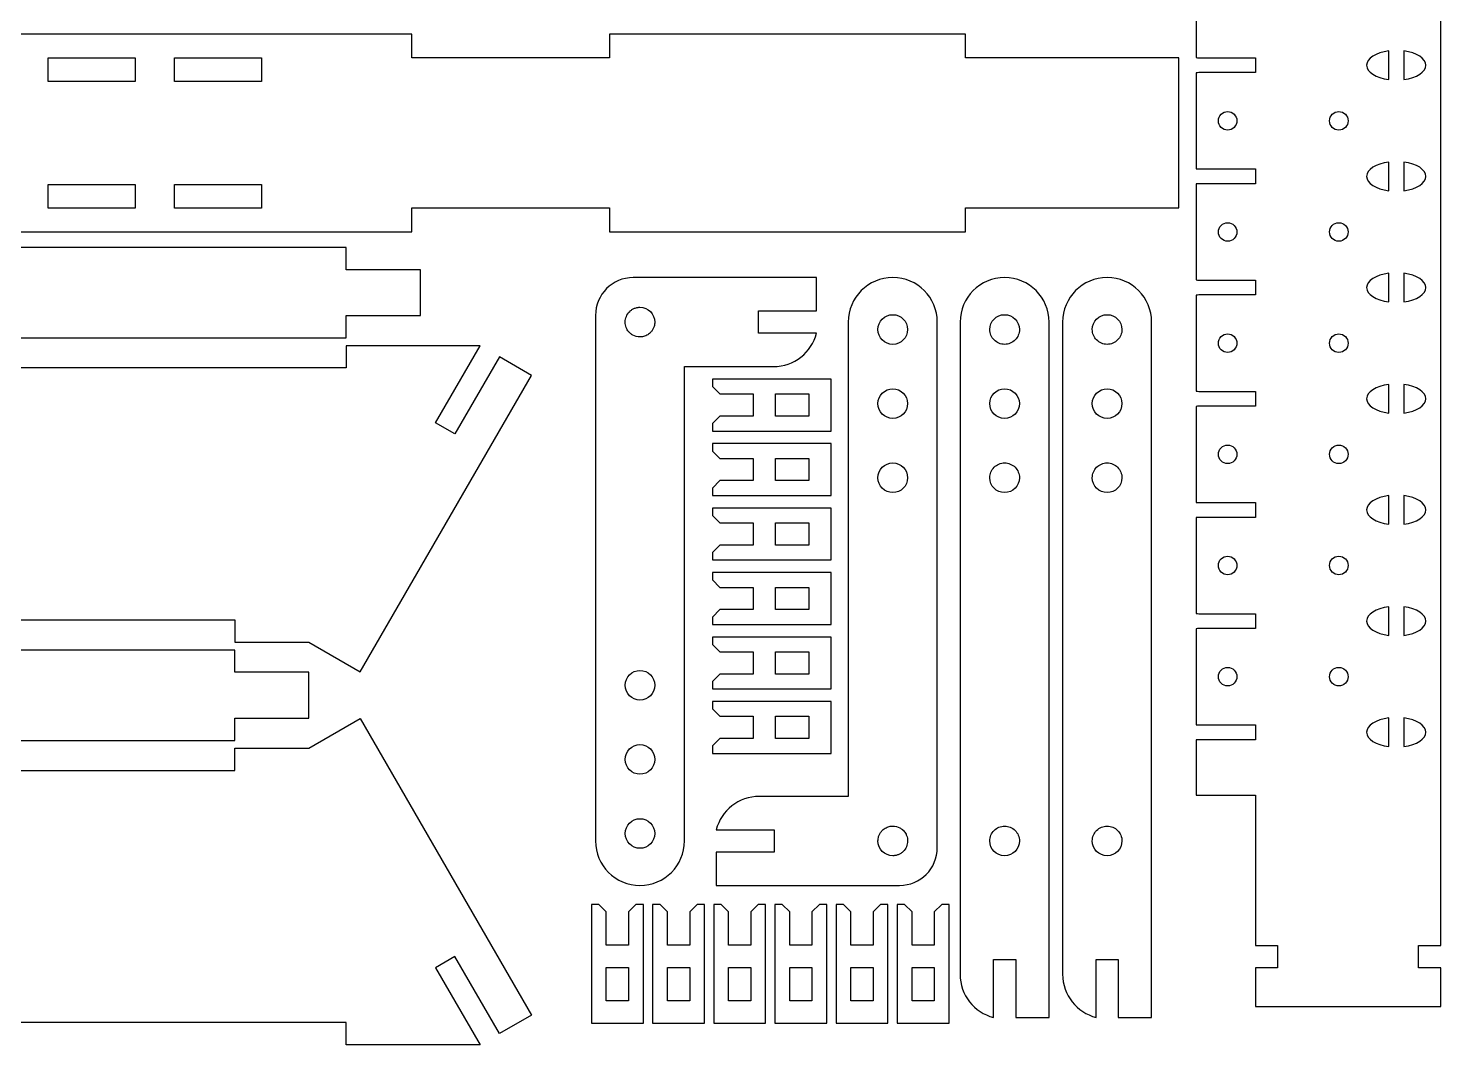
# Model space of a CAD drawing. Extents: x -1476 to 1406, y 11 to 1488.
# Drawn here: x -700 to -160, y 732 to 1121 of the extents above; entities that cross this region are included whole.
import ezdxf

# ---------------------------------------------------------------- set-up
doc = ezdxf.new("R2010")
doc.units = 0
doc.layers.add('Layer_1', color=7, linetype='CONTINUOUS')

msp = doc.modelspace()

# ---------------------------------------------------------------- linework, layer by layer
at = {"layer": 'Layer_1', "color": 3}
for p, q in [((-160.134787, 770.300975), (-160.134787, 1464.868348)), ((-253.676737, 1146.571948), (-253.676737, 1109.85563)), ((-689.643525, 1118.848835), (-789.4179, 1118.844335)), ((-553.563, 1118.848835), (-689.643525, 1118.848835)), ((-553.563, 1109.783308), (-553.563, 1118.848835)), ((-341.9088, 1118.848835), (-477.98925, 1118.848835)), ((-477.98925, 1118.848835), (-477.98925, 1109.783308)), ((-341.9088, 1109.783308), (-341.9088, 1118.848835)), ((-477.98925, 1109.783308), (-553.563, 1109.783308)), ((-260.283975, 1109.783285), (-341.9088, 1109.783308)), ((-260.283975, 1052.350468), (-260.283975, 1109.783285)), ((-252.581062, 1109.789705), (-230.999512, 1109.789705)), ((-230.999512, 1109.789705), (-230.999512, 1104.119293)), ((-253.676737, 1104.051943), (-253.676737, 1067.334163)), ((-230.999512, 1104.119293), (-252.581062, 1104.119293)), ((-252.581062, 1067.269738), (-230.999512, 1067.269738)), ((-230.999512, 1067.269738), (-230.999512, 1061.600788)), ((-253.676737, 1061.533438), (-253.676737, 1024.814195)), ((-230.999512, 1061.600788), (-252.581062, 1061.600788)), ((-553.563, 1043.258278), (-553.563, 1052.350483)), ((-553.563, 1052.350483), (-477.98925, 1052.350483)), ((-477.98925, 1052.350483), (-477.98925, 1043.258278)), ((-341.9088, 1043.258278), (-341.9088, 1052.350483)), ((-341.9088, 1052.350483), (-260.283975, 1052.350468)), ((-789.4179, 1043.258285), (-689.643525, 1043.258278)), ((-689.643525, 1043.258278), (-553.563, 1043.258278)), ((-477.98925, 1043.258278), (-341.9088, 1043.258278)), ((-578.603093, 1037.258225), (-769.942425, 1037.258225)), ((-578.603093, 1028.7533), (-578.603093, 1037.258225)), ((-550.256842, 1028.7533), (-578.603093, 1028.7533)), ((-550.256842, 1011.1811), (-550.256842, 1028.7533)), ((-252.581062, 1024.74827), (-230.999512, 1024.74827)), ((-230.999512, 1024.74827), (-230.999512, 1019.079328)), ((-253.676737, 1019.013403), (-253.676737, 982.29563)), ((-230.999512, 1019.079328), (-252.581062, 1019.079328)), ((-578.603093, 1002.676175), (-578.603093, 1011.1811)), ((-578.603093, 1011.1811), (-550.256842, 1011.1811)), ((-769.942425, 1002.676175), (-578.603093, 1002.676175)), ((-527.43753, 999.676145), (-578.60163, 999.676145)), ((-578.60163, 999.676145), (-578.60163, 991.17122)), ((-544.44438, 970.219595), (-527.43753, 999.676145)), ((-520.072305, 995.42657), (-537.079155, 965.967095)), ((-507.796905, 988.33967), (-520.072305, 995.42657)), ((-578.60163, 991.17122), (-769.940925, 991.17122)), ((-573.260805, 874.95347), (-507.796905, 988.33967)), ((-252.581062, 982.229705), (-230.999512, 982.229705)), ((-230.999512, 982.229705), (-230.999512, 976.559293)), ((-253.676737, 976.491943), (-253.676737, 939.775632)), ((-230.999512, 976.559293), (-252.581062, 976.559293)), ((-537.079155, 965.967095), (-544.44438, 970.219595)), ((-252.581062, 939.709707), (-230.999512, 939.709707)), ((-230.999512, 939.709707), (-230.999512, 934.040757)), ((-253.676737, 933.973407), (-253.676737, 897.257097)), ((-230.999512, 934.040757), (-252.581062, 934.040757)), ((-252.581062, 897.191172), (-230.999512, 897.191172)), ((-230.999512, 897.191172), (-230.999512, 891.520767)), ((-777.3267, 894.79622), (-621.24618, 894.79622)), ((-621.24618, 894.79622), (-621.24618, 886.29137)), ((-253.676737, 891.453417), (-253.676737, 854.735644)), ((-230.999512, 891.520767), (-252.581062, 891.520767)), ((-621.24618, 886.29137), (-592.898505, 886.29137)), ((-592.898505, 886.29137), (-573.260805, 874.95347)), ((-621.246142, 883.2914), (-777.3267, 883.2914)), ((-621.246142, 874.787975), (-621.246142, 883.2914)), ((-592.898467, 874.787975), (-621.246142, 874.787975)), ((-592.898467, 857.212775), (-592.898467, 874.787975)), ((-621.246142, 848.70935), (-621.246142, 857.212775)), ((-621.246142, 857.212775), (-592.898467, 857.212775)), ((-592.898468, 845.70935), (-573.260767, 857.04725)), ((-573.260767, 857.04725), (-507.796867, 743.66105)), ((-252.581062, 854.671219), (-230.999512, 854.671219)), ((-230.999512, 854.671219), (-230.999512, 849.002277)), ((-777.331125, 848.70935), (-621.246142, 848.70935)), ((-230.999512, 849.002277), (-253.676737, 849.002277)), ((-253.676737, 849.002277), (-253.676737, 827.741892)), ((-621.246143, 837.2045), (-621.246143, 845.70935)), ((-621.246143, 845.70935), (-592.898468, 845.70935)), ((-777.3267, 837.2045), (-621.246143, 837.2045)), ((-253.676737, 827.741892), (-230.999512, 827.741892)), ((-230.999512, 827.741892), (-230.999512, 770.300975)), ((-230.999512, 770.300975), (-222.496087, 770.300975)), ((-222.496087, 770.300975), (-222.496087, 761.797558)), ((-168.638212, 761.797558), (-168.638212, 770.300975)), ((-168.638212, 770.300975), (-160.134787, 770.300975)), ((-537.079117, 766.033625), (-544.444342, 761.781125)), ((-544.444342, 761.781125), (-527.437492, 732.324575)), ((-520.072267, 736.57415), (-537.079117, 766.033625)), ((-222.496087, 761.797558), (-230.999512, 761.797558)), ((-230.999512, 761.797558), (-230.999512, 746.95283)), ((-160.134787, 761.797558), (-168.638212, 761.797558)), ((-160.134787, 761.129585), (-160.134787, 761.797558)), ((-160.134787, 746.95283), (-160.134787, 761.129585)), ((-230.999512, 746.95283), (-160.134787, 746.95283)), ((-578.601592, 740.8295), (-769.940925, 740.8295)), ((-578.601592, 732.324575), (-578.601592, 740.8295)), ((-507.796867, 743.66105), (-520.072267, 736.57415)), ((-527.437492, 732.324575), (-578.601592, 732.324575))]:
    msp.add_line(p, q, dxfattribs=at)
at = {"layer": 'Layer_1', "color": 4}
for p, q in [((-692.661975, 1100.707123), (-692.661975, 1109.777983)), ((-692.661975, 1109.777983), (-659.4021, 1109.777983)), ((-659.4021, 1109.777983), (-659.4021, 1100.707123)), ((-644.283975, 1100.707123), (-644.283975, 1109.777983)), ((-644.283975, 1109.777983), (-611.0241, 1109.777983)), ((-611.0241, 1109.777983), (-611.0241, 1100.707123)), ((-179.976938, 1101.47243), (-179.976937, 1112.439613)), ((-174.308213, 1112.439613), (-174.308212, 1112.439613)), ((-659.4021, 1100.707123), (-692.661975, 1100.707123)), ((-611.0241, 1100.707123), (-644.283975, 1100.707123)), ((-238.086337, 1085.69678), (-238.086337, 1085.69678)), ((-195.566663, 1085.69678), (-195.566663, 1085.69678)), ((-179.976937, 1058.952883), (-179.976937, 1069.920065)), ((-174.308213, 1069.920065), (-174.308212, 1069.920065)), ((-692.661975, 1052.329138), (-692.661975, 1061.400005)), ((-692.661975, 1061.400005), (-659.4021, 1061.400005)), ((-659.4021, 1061.400005), (-659.4021, 1052.329138)), ((-644.283975, 1052.329085), (-644.283975, 1061.39996)), ((-644.283975, 1061.39996), (-611.0241, 1061.39996)), ((-611.0241, 1061.39996), (-611.0241, 1052.329085)), ((-659.4021, 1052.329138), (-692.661975, 1052.329138)), ((-611.0241, 1052.329085), (-644.283975, 1052.329085)), ((-238.086337, 1043.177105), (-238.086337, 1043.177105)), ((-195.566663, 1043.177105), (-195.566663, 1043.177105)), ((-179.976938, 1016.433328), (-179.976937, 1027.40051)), ((-174.308213, 1027.40051), (-174.308212, 1027.40051)), ((-467.59278, 1025.71643), (-468.899032, 1025.71643)), ((-449.30841, 1025.71643), (-467.59278, 1025.71643)), ((-416.964652, 1025.71643), (-449.30841, 1025.71643)), ((-415.292782, 1025.71643), (-416.964652, 1025.71643)), ((-398.81778, 1025.71643), (-415.292782, 1025.71643)), ((-398.81778, 1012.96019), (-398.81778, 1025.71643)), ((-483.32403, 1011.291388), (-483.32403, 1006.01795)), ((-420.961537, 1004.45699), (-420.961537, 1012.96019)), ((-420.961537, 1012.96019), (-416.964652, 1012.96019)), ((-416.964652, 1012.96019), (-398.81778, 1012.96019)), ((-483.32403, 1006.01795), (-483.32403, 991.70075)), ((-471.986535, 1008.706985), (-471.989535, 1008.706985)), ((-471.989535, 1008.706985), (-471.98151, 1008.706985)), ((-460.65339, 1008.706535), (-460.653728, 1008.70859)), ((-386.6607, 1008.70859), (-386.6607, 827.291465)), ((-375.324765, 1005.874265), (-375.324765, 1005.874265)), ((-352.64508, 848.613305), (-352.64508, 1008.70859)), ((-343.906065, 1008.708665), (-343.906065, 759.260188)), ((-321.2295, 1005.874265), (-321.2295, 1005.874265)), ((-309.890438, 759.260188), (-309.890438, 1008.708665)), ((-304.706025, 1008.708665), (-304.706025, 759.260188)), ((-282.029452, 1005.874265), (-282.029452, 1005.874265)), ((-270.690383, 759.260188), (-270.690382, 1008.708665)), ((-398.81778, 1004.45699), (-420.961537, 1004.45699)), ((-238.086337, 1000.657475), (-238.086337, 1000.657475)), ((-195.566663, 1000.657475), (-195.566663, 1000.657475)), ((-483.32403, 991.70075), (-483.32403, 970.378903)), ((-449.30841, 810.283625), (-449.30841, 991.70075)), ((-449.30841, 991.70075), (-415.292782, 991.70075)), ((-393.215332, 986.90123), (-438.56907, 986.90123)), ((-438.56907, 986.90123), (-438.56907, 984.06683)), ((-438.56907, 984.06683), (-435.73443, 981.232828)), ((-393.215332, 967.057948), (-393.215332, 986.90123)), ((-179.976937, 973.913773), (-179.976937, 984.880948)), ((-174.308213, 984.880948), (-174.308212, 984.880948)), ((-435.73443, 981.232828), (-422.977822, 981.232505)), ((-422.977822, 981.232505), (-422.977822, 972.727783)), ((-414.474705, 972.727783), (-414.474705, 981.232505)), ((-414.474705, 981.232505), (-401.718465, 981.232505)), ((-401.718465, 981.232505), (-401.718465, 972.727783)), ((-435.73443, 972.727783), (-438.56907, 969.892265)), ((-422.977822, 972.727783), (-435.73443, 972.727783)), ((-401.718465, 972.727783), (-414.474705, 972.727783)), ((-375.324765, 977.527385), (-375.324765, 977.527385)), ((-321.2295, 977.527385), (-321.2295, 977.527385)), ((-282.029452, 977.527385), (-282.029452, 977.527385)), ((-483.32403, 970.378903), (-483.32403, 810.283625)), ((-438.56907, 969.892265), (-438.56907, 967.057948)), ((-438.56907, 967.057948), (-393.215332, 967.057948)), ((-393.215332, 962.24291), (-438.569078, 962.24291)), ((-438.569078, 962.24291), (-438.569078, 959.40851)), ((-393.215332, 942.399628), (-393.215332, 962.24291)), ((-438.569078, 959.40851), (-435.734438, 956.574508)), ((-435.734438, 956.574508), (-422.977823, 956.574185)), ((-422.977823, 956.574185), (-422.977823, 948.06947)), ((-414.474705, 948.06947), (-414.474705, 956.574185)), ((-414.474705, 956.574185), (-401.718465, 956.574185)), ((-401.718465, 956.574185), (-401.718465, 948.06947)), ((-238.086337, 958.137799), (-238.086337, 958.137799)), ((-195.566663, 958.137799), (-195.566663, 958.137799)), ((-435.734438, 948.06947), (-438.569078, 945.233945)), ((-438.569078, 945.233945), (-438.569078, 942.399628)), ((-422.977823, 948.06947), (-435.734438, 948.06947)), ((-401.718465, 948.06947), (-414.474705, 948.06947)), ((-375.324765, 949.180505), (-375.324765, 949.180505)), ((-321.2295, 949.180505), (-321.2295, 949.180505)), ((-282.029452, 949.180505), (-282.029452, 949.180505)), ((-438.569078, 942.399628), (-393.215332, 942.399628)), ((-179.976937, 931.394232), (-179.976937, 942.361429)), ((-174.308213, 942.361429), (-174.308212, 942.361429)), ((-393.215332, 937.584508), (-438.569078, 937.584508)), ((-438.569078, 937.584508), (-438.569078, 934.750108)), ((-438.569078, 934.750108), (-435.734438, 931.916105)), ((-393.215332, 917.741225), (-393.215332, 937.584508)), ((-435.734438, 931.916105), (-422.977823, 931.91579)), ((-422.977823, 931.91579), (-422.977823, 923.411068)), ((-414.474705, 923.411068), (-414.474705, 931.91579)), ((-414.474705, 931.91579), (-401.718465, 931.91579)), ((-401.718465, 931.91579), (-401.718465, 923.411068)), ((-435.734438, 923.411068), (-438.569078, 920.57555)), ((-438.569078, 920.57555), (-438.569078, 917.741225)), ((-422.977823, 923.411068), (-435.734438, 923.411068)), ((-401.718465, 923.411068), (-414.474705, 923.411068)), ((-438.569078, 917.741225), (-393.215332, 917.741225)), ((-393.215332, 912.926188), (-438.569078, 912.926188)), ((-438.569078, 912.926188), (-438.569078, 910.091788)), ((-393.215332, 893.082905), (-393.215332, 912.926188)), ((-238.086337, 915.618222), (-238.086337, 915.618222)), ((-195.566663, 915.618222), (-195.566663, 915.618222)), ((-438.569078, 910.091788), (-435.734438, 907.257785)), ((-435.734438, 907.257785), (-422.977823, 907.25747)), ((-422.977823, 907.25747), (-422.977823, 898.752748)), ((-414.474705, 898.752748), (-414.474705, 907.25747)), ((-414.474705, 907.25747), (-401.718465, 907.25747)), ((-401.718465, 907.25747), (-401.718465, 898.752748)), ((-435.734438, 898.752748), (-438.569078, 895.91723)), ((-422.977823, 898.752748), (-435.734438, 898.752748)), ((-401.718465, 898.752748), (-414.474705, 898.752748)), ((-179.976937, 888.876237), (-179.976937, 899.843434)), ((-174.308213, 899.843434), (-174.308212, 899.843434)), ((-438.569078, 895.91723), (-438.569078, 893.082905)), ((-438.569078, 893.082905), (-393.215332, 893.082905)), ((-393.215332, 888.26795), (-438.569078, 888.26795)), ((-438.569078, 888.26795), (-438.569078, 885.43355)), ((-393.215332, 868.424668), (-393.215332, 888.26795)), ((-438.569078, 885.43355), (-435.734438, 882.599548)), ((-435.734438, 882.599548), (-422.977823, 882.599225)), ((-422.977823, 882.599225), (-422.977823, 874.09451)), ((-414.474705, 874.09451), (-414.474705, 882.599225)), ((-414.474705, 882.599225), (-401.718465, 882.599225)), ((-401.718465, 882.599225), (-401.718465, 874.09451)), ((-460.644352, 869.81171), (-460.644352, 869.81171)), ((-435.734438, 874.09451), (-438.569078, 871.258985)), ((-438.569078, 871.258985), (-438.569078, 868.424668)), ((-422.977823, 874.09451), (-435.734438, 874.09451)), ((-401.718465, 874.09451), (-414.474705, 874.09451)), ((-238.086337, 873.098494), (-238.086337, 873.098494)), ((-195.566663, 873.098494), (-195.566663, 873.098494)), ((-438.569078, 868.424668), (-393.215332, 868.424668)), ((-393.215332, 863.609548), (-438.569078, 863.609548)), ((-438.569078, 863.609548), (-438.569078, 860.775148)), ((-438.569078, 860.775148), (-435.734438, 857.941145)), ((-393.215332, 843.766265), (-393.215332, 863.609548)), ((-435.734438, 857.941145), (-422.977823, 857.94083)), ((-422.977823, 857.94083), (-422.977823, 849.436108)), ((-414.474705, 849.436108), (-414.474705, 857.94083)), ((-414.474705, 857.94083), (-401.718465, 857.94083)), ((-401.718465, 857.94083), (-401.718465, 849.436108)), ((-179.976937, 846.356997), (-179.976937, 857.324194)), ((-174.308213, 857.324194), (-174.308212, 857.324194)), ((-435.734438, 849.436108), (-438.569078, 846.60059)), ((-422.977823, 849.436108), (-435.734438, 849.436108)), ((-401.718465, 849.436108), (-414.474705, 849.436108)), ((-352.64508, 827.291465), (-352.64508, 848.613305)), ((-438.569078, 846.60059), (-438.569078, 843.766265)), ((-438.569078, 843.766265), (-393.215332, 843.766265)), ((-460.644352, 841.46483), (-460.644352, 841.46483)), ((-386.6607, 827.291465), (-420.676328, 827.291465)), ((-352.64508, 812.974265), (-352.64508, 827.291465)), ((-460.644352, 813.11795), (-460.644352, 813.11795)), ((-437.151338, 814.535225), (-415.007573, 814.535225)), ((-415.007573, 814.535225), (-415.007573, 806.032025)), ((-375.315728, 810.285673), (-375.31539, 810.283625)), ((-363.979575, 810.28523), (-363.9876, 810.28523)), ((-363.982575, 810.28523), (-363.979575, 810.28523)), ((-352.64508, 807.700828), (-352.64508, 812.974265)), ((-321.2295, 810.283625), (-321.2295, 810.283625)), ((-282.029452, 810.283625), (-282.029452, 810.283625)), ((-437.151337, 806.032025), (-437.151338, 793.275785)), ((-419.004457, 806.032025), (-437.151337, 806.032025)), ((-415.007573, 806.032025), (-419.004457, 806.032025)), ((-437.151338, 793.275785), (-420.676328, 793.275785)), ((-420.676328, 793.275785), (-419.004458, 793.275785)), ((-419.004458, 793.275785), (-386.6607, 793.275785)), ((-386.6607, 793.275785), (-368.37633, 793.275785)), ((-368.37633, 793.275785), (-367.070078, 793.275785)), ((-482.031367, 785.964748), (-484.865685, 785.964748)), ((-484.865685, 785.964748), (-484.865685, 740.61107)), ((-479.19585, 783.130108), (-482.031367, 785.964748)), ((-479.19585, 770.373545), (-479.19585, 783.130108)), ((-470.690805, 783.130108), (-470.691127, 770.373545)), ((-467.85681, 785.964748), (-470.690805, 783.130108)), ((-465.02241, 785.964748), (-467.85681, 785.964748)), ((-465.02241, 740.61107), (-465.02241, 785.964748)), ((-458.65305, 785.964748), (-461.487368, 785.964748)), ((-461.487368, 785.964748), (-461.487368, 740.61107)), ((-455.817525, 783.130108), (-458.65305, 785.964748)), ((-455.817525, 770.373545), (-455.817525, 783.130108)), ((-447.312487, 783.130108), (-447.31281, 770.373545)), ((-444.478485, 785.964748), (-447.312487, 783.130108)), ((-441.644085, 785.964748), (-444.478485, 785.964748)), ((-441.644085, 740.61107), (-441.644085, 785.964748)), ((-435.274688, 785.964748), (-438.109005, 785.964748)), ((-438.109005, 785.964748), (-438.109005, 740.61107)), ((-432.43917, 783.130108), (-435.274688, 785.964748)), ((-432.43917, 770.373545), (-432.43917, 783.130108)), ((-423.934125, 783.130108), (-423.934447, 770.373545)), ((-421.10013, 785.964748), (-423.934125, 783.130108)), ((-418.26573, 785.964748), (-421.10013, 785.964748)), ((-418.26573, 740.61107), (-418.26573, 785.964748)), ((-411.896348, 785.964748), (-414.730673, 785.964748)), ((-414.730673, 785.964748), (-414.730673, 740.61107)), ((-409.06083, 783.130108), (-411.896348, 785.964748)), ((-409.06083, 770.373545), (-409.06083, 783.130108)), ((-400.555792, 783.130108), (-400.556107, 770.373545)), ((-397.72179, 785.964748), (-400.555792, 783.130108)), ((-394.88739, 785.964748), (-397.72179, 785.964748)), ((-394.88739, 740.61107), (-394.88739, 785.964748)), ((-388.518023, 785.964748), (-391.35234, 785.964748)), ((-391.35234, 785.964748), (-391.35234, 740.61107)), ((-385.682505, 783.130108), (-388.518023, 785.964748)), ((-385.682505, 770.373545), (-385.682505, 783.130108)), ((-377.17746, 783.130108), (-377.177782, 770.373545)), ((-374.343465, 785.964748), (-377.17746, 783.130108)), ((-371.509065, 785.964748), (-374.343465, 785.964748)), ((-371.509065, 740.61107), (-371.509065, 785.964748)), ((-365.13969, 785.964748), (-367.974008, 785.964748)), ((-367.974008, 785.964748), (-367.974008, 740.61107)), ((-362.304165, 783.130108), (-365.13969, 785.964748)), ((-362.304165, 770.373545), (-362.304165, 783.130108)), ((-353.799127, 783.130108), (-353.79945, 770.373545)), ((-350.965125, 785.964748), (-353.799127, 783.130108)), ((-348.130725, 785.964748), (-350.965125, 785.964748)), ((-348.130725, 740.61107), (-348.130725, 785.964748)), ((-470.691127, 770.373545), (-479.19585, 770.373545)), ((-447.31281, 770.373545), (-455.817525, 770.373545)), ((-423.934447, 770.373545), (-432.43917, 770.373545)), ((-400.556107, 770.373545), (-409.06083, 770.373545)), ((-377.177782, 770.373545), (-385.682505, 770.373545)), ((-353.79945, 770.373545), (-362.304165, 770.373545)), ((-479.19585, 749.114188), (-479.19585, 761.870428)), ((-479.19585, 761.870428), (-470.691127, 761.870428)), ((-470.691127, 761.870428), (-470.691127, 749.114188)), ((-455.817525, 749.114188), (-455.817525, 761.870428)), ((-455.817525, 761.870428), (-447.31281, 761.870428)), ((-447.31281, 761.870428), (-447.31281, 749.114188)), ((-432.43917, 749.114188), (-432.43917, 761.870428)), ((-432.43917, 761.870428), (-423.934448, 761.870428)), ((-423.934448, 761.870428), (-423.934448, 749.114188)), ((-409.06083, 749.114188), (-409.06083, 761.870428)), ((-409.06083, 761.870428), (-400.556108, 761.870428)), ((-400.556108, 761.870428), (-400.556107, 749.114188)), ((-385.682505, 749.114188), (-385.682505, 761.870428)), ((-385.682505, 761.870428), (-377.177782, 761.870428)), ((-377.177782, 761.870428), (-377.177782, 749.114188)), ((-362.304165, 749.114188), (-362.304165, 761.870428)), ((-362.304165, 761.870428), (-353.79945, 761.870428)), ((-353.79945, 761.870428), (-353.79945, 749.114188)), ((-331.149818, 742.78523), (-331.149818, 764.928988)), ((-331.149818, 764.928988), (-322.646685, 764.928988)), ((-322.646685, 764.928988), (-322.646685, 759.260188)), ((-291.94977, 742.78523), (-291.94977, 764.928988)), ((-291.94977, 764.928988), (-283.446638, 764.928988)), ((-283.446638, 764.928988), (-283.446638, 759.260188)), ((-322.646685, 759.260188), (-322.646685, 742.78523)), ((-309.890438, 742.78523), (-309.890438, 759.260188)), ((-283.446638, 759.260188), (-283.446638, 742.78523)), ((-270.690383, 742.78523), (-270.690383, 759.260188)), ((-470.691127, 749.114188), (-479.19585, 749.114188)), ((-447.31281, 749.114188), (-455.817525, 749.114188)), ((-423.934448, 749.114188), (-432.43917, 749.114188)), ((-400.556107, 749.114188), (-409.06083, 749.114188)), ((-377.177782, 749.114188), (-385.682505, 749.114188)), ((-353.79945, 749.114188), (-362.304165, 749.114188)), ((-484.865685, 740.61107), (-465.02241, 740.61107)), ((-461.487368, 740.61107), (-441.644085, 740.61107)), ((-438.109005, 740.61107), (-418.26573, 740.61107)), ((-414.730673, 740.61107), (-394.88739, 740.61107)), ((-391.35234, 740.61107), (-371.509065, 740.61107)), ((-367.974008, 740.61107), (-348.130725, 740.61107)), ((-322.646685, 742.78523), (-309.890438, 742.78523)), ((-283.446638, 742.78523), (-270.690383, 742.78523))]:
    msp.add_line(p, q, dxfattribs=at)
at = {"layer": 'Layer_1', "color": 3}
for points in [[(-253.676737, 1109.85563), (-253.316887, 1109.815055), (-252.951262, 1109.765405), (-252.581062, 1109.789705)], [(-252.581062, 1104.119293), (-252.952087, 1104.119293), (-253.316887, 1104.092443), (-253.676737, 1104.051943)], [(-253.676737, 1067.334163), (-253.316887, 1067.293588), (-252.952087, 1067.269738), (-252.581062, 1067.269738)], [(-252.581062, 1061.600788), (-252.952087, 1061.600788), (-253.316887, 1061.574013), (-253.676737, 1061.533438)], [(-253.676737, 1024.814195), (-253.316887, 1024.77362), (-252.952087, 1024.74827), (-252.581062, 1024.74827)], [(-252.581062, 1019.079328), (-252.952087, 1019.079328), (-253.316887, 1019.053978), (-253.676737, 1019.013403)], [(-253.676737, 982.29563), (-253.316887, 982.255055), (-252.952087, 982.229705), (-252.581062, 982.229705)], [(-252.581062, 976.559293), (-252.952087, 976.559293), (-253.316887, 976.532518), (-253.676737, 976.491943)], [(-253.676737, 939.775632), (-253.316887, 939.735057), (-252.951262, 939.685407), (-252.581062, 939.709707)], [(-252.581062, 934.040757), (-252.952087, 934.040757), (-253.316887, 934.013982), (-253.676737, 933.973407)], [(-253.676737, 897.257097), (-253.316887, 897.216522), (-252.952087, 897.191172), (-252.581062, 897.191172)], [(-252.581062, 891.520767), (-252.952087, 891.520767), (-253.316887, 891.493917), (-253.676737, 891.453417)], [(-253.676737, 854.735644), (-253.316887, 854.695069), (-252.951262, 854.646919), (-252.581062, 854.671219)]]:
    msp.add_open_spline(points, degree=3, dxfattribs=at)
at = {"layer": 'Layer_1', "color": 4}
for points in [[(-179.976937, 1112.439613), (-184.980385, 1111.793473), (-188.477093, 1109.537526), (-188.480063, 1106.953708)], [(-174.308212, 1112.439613), (-174.308212, 1112.439613), (-174.308212, 1101.47243), (-174.308213, 1101.47243)], [(-165.803513, 1106.956828), (-165.80951, 1109.539711), (-169.306387, 1111.794067), (-174.308213, 1112.439613)], [(-188.480063, 1106.953708), (-188.472878, 1104.371613), (-184.977053, 1102.118137), (-179.976938, 1101.47243)], [(-174.308213, 1101.47243), (-169.305226, 1102.118126), (-165.808041, 1104.373344), (-165.803513, 1106.956828)], [(-245.173013, 1085.69678), (-245.173015, 1086.636524), (-244.799705, 1087.537779), (-244.135207, 1088.202279)], [(-241.629712, 1082.15348), (-243.586621, 1082.153484), (-245.173009, 1083.739871), (-245.173013, 1085.69678)], [(-244.135207, 1088.202279), (-243.47071, 1088.86678), (-242.569456, 1089.240093), (-241.629712, 1089.240095)], [(-241.629712, 1089.240095), (-240.689956, 1089.240113), (-239.788683, 1088.866808), (-239.124169, 1088.202306)], [(-238.086337, 1085.69678), (-238.086339, 1084.757026), (-238.459661, 1083.855764), (-239.124175, 1083.191264)], [(-239.124169, 1088.202306), (-238.459655, 1087.537803), (-238.086335, 1086.636537), (-238.086337, 1085.69678)], [(-202.653263, 1085.69678), (-202.653265, 1086.636524), (-202.279955, 1087.537779), (-201.615457, 1088.202279)], [(-199.109962, 1082.15348), (-201.066871, 1082.153484), (-202.653259, 1083.739871), (-202.653263, 1085.69678)], [(-201.615457, 1088.202279), (-200.95096, 1088.86678), (-200.049706, 1089.240093), (-199.109962, 1089.240095)], [(-199.109962, 1089.240095), (-198.170219, 1089.240093), (-197.268965, 1088.86678), (-196.604468, 1088.202279)], [(-195.566663, 1085.69678), (-195.566666, 1083.739871), (-197.153054, 1082.153484), (-199.109962, 1082.15348)], [(-196.604468, 1088.202279), (-195.93997, 1087.537779), (-195.56666, 1086.636524), (-195.566663, 1085.69678)], [(-239.124175, 1083.191264), (-239.788688, 1082.526765), (-240.689958, 1082.153462), (-241.629712, 1082.15348)], [(-179.976937, 1069.920065), (-184.980385, 1069.273926), (-188.477093, 1067.017978), (-188.480063, 1064.43416)], [(-174.308212, 1069.920065), (-174.308212, 1069.920065), (-174.308212, 1058.952875), (-174.308213, 1058.952875)], [(-165.803513, 1064.43728), (-165.80951, 1067.020163), (-169.306387, 1069.274519), (-174.308213, 1069.920065)], [(-188.480063, 1064.43416), (-188.472878, 1061.852065), (-184.977053, 1059.598589), (-179.976937, 1058.952883)], [(-174.308213, 1058.952875), (-169.30522, 1059.598572), (-165.808035, 1061.853794), (-165.803513, 1064.43728)], [(-245.173013, 1043.177105), (-245.173013, 1045.134017), (-243.586624, 1046.720409), (-241.629712, 1046.720413)], [(-241.629712, 1039.633798), (-243.586624, 1039.633801), (-245.173013, 1041.220193), (-245.173013, 1043.177105)], [(-241.629712, 1046.720413), (-240.689957, 1046.720431), (-239.788686, 1046.347127), (-239.124172, 1045.682626)], [(-239.124172, 1045.682626), (-238.459658, 1045.018125), (-238.086337, 1044.11686), (-238.086337, 1043.177105)], [(-238.086337, 1043.177105), (-238.086337, 1042.23735), (-238.459658, 1041.336085), (-239.124172, 1040.671584)], [(-202.653263, 1043.177105), (-202.653263, 1045.134017), (-201.066874, 1046.720409), (-199.109962, 1046.720413)], [(-199.109962, 1039.633798), (-201.066874, 1039.633801), (-202.653263, 1041.220193), (-202.653263, 1043.177105)], [(-199.109962, 1046.720413), (-197.153051, 1046.720409), (-195.566662, 1045.134017), (-195.566663, 1043.177105)], [(-195.566663, 1043.177105), (-195.566662, 1041.220193), (-197.153051, 1039.633801), (-199.109962, 1039.633798)], [(-239.124172, 1040.671584), (-239.788686, 1040.007083), (-240.689957, 1039.63378), (-241.629712, 1039.633798)], [(-179.976937, 1027.40051), (-184.980385, 1026.754371), (-188.477093, 1024.498423), (-188.480063, 1021.914605)], [(-174.308212, 1027.40051), (-174.308212, 1027.40051), (-174.308212, 1016.43332), (-174.308213, 1016.43332)], [(-165.803513, 1021.917725), (-165.80951, 1024.500608), (-169.306387, 1026.754964), (-174.308213, 1027.40051)], [(-468.899032, 1025.71643), (-476.890447, 1025.71643), (-483.32403, 1019.282825), (-483.32403, 1011.291388)], [(-369.652898, 1025.71643), (-379.075215, 1025.71643), (-386.6607, 1018.131065), (-386.6607, 1008.70859)], [(-352.64508, 1008.70859), (-352.64508, 1018.13099), (-360.230438, 1025.71643), (-369.652898, 1025.71643)], [(-326.898255, 1025.71643), (-336.320587, 1025.71643), (-343.906065, 1018.131065), (-343.906065, 1008.708665)], [(-309.890438, 1008.708665), (-309.890438, 1018.131065), (-317.475855, 1025.71643), (-326.898255, 1025.71643)], [(-287.698207, 1025.71643), (-297.12054, 1025.71643), (-304.706025, 1018.131065), (-304.706025, 1008.708665)], [(-270.690382, 1008.708665), (-270.690382, 1018.131065), (-278.275807, 1025.71643), (-287.698207, 1025.71643)], [(-188.480063, 1021.914605), (-188.472878, 1019.33251), (-184.977053, 1017.079034), (-179.976938, 1016.433328)], [(-174.308213, 1016.43332), (-169.30522, 1017.079017), (-165.808035, 1019.334239), (-165.803513, 1021.917725)], [(-471.98151, 1008.706985), (-471.980947, 1010.238988), (-471.36045, 1011.70547), (-470.261197, 1012.772585)], [(-470.261197, 1012.772585), (-470.1264, 1012.90451), (-469.98504, 1013.02979), (-469.837755, 1013.14763)], [(-469.837755, 1013.14763), (-469.690237, 1013.265148), (-469.53687, 1013.37515), (-469.378387, 1013.477308)], [(-469.378387, 1013.477308), (-469.21959, 1013.579225), (-469.055917, 1013.673065), (-468.88776, 1013.758588)], [(-468.88776, 1013.758588), (-468.719835, 1013.844185), (-468.547732, 1013.921308), (-468.372135, 1013.98979)], [(-468.372135, 1013.98979), (-468.196612, 1014.058565), (-468.017715, 1014.118505), (-467.8362, 1014.169468)], [(-467.8362, 1014.169468), (-467.65452, 1014.219868), (-467.470395, 1014.260908), (-467.284635, 1014.29291)], [(-467.284635, 1014.29291), (-467.098875, 1014.324935), (-466.911697, 1014.34811), (-466.723702, 1014.361685)], [(-466.723702, 1014.361685), (-466.590022, 1014.371285), (-466.456132, 1014.37526), (-466.32213, 1014.37526)], [(-466.32213, 1014.37526), (-463.191495, 1014.374938), (-460.653705, 1011.837178), (-460.65339, 1008.706535)], [(-375.324765, 1005.874265), (-375.32445, 1009.004908), (-372.786653, 1011.542668), (-369.656017, 1011.54299)], [(-369.656017, 1011.54299), (-366.525375, 1011.54275), (-363.987593, 1009.004908), (-363.98727, 1005.874265)], [(-332.566995, 1005.874265), (-332.566682, 1009.004892), (-330.028882, 1011.542686), (-326.898255, 1011.54299)], [(-326.898255, 1011.54299), (-323.767622, 1011.542694), (-321.229813, 1009.004898), (-321.2295, 1005.874265)], [(-293.366947, 1005.874265), (-293.366635, 1009.004892), (-290.828834, 1011.542686), (-287.698208, 1011.54299)], [(-287.698208, 1011.54299), (-284.567575, 1011.542694), (-282.029765, 1009.004898), (-282.029452, 1005.874265)], [(-471.60216, 1006.652345), (-471.856477, 1007.307545), (-471.986932, 1008.00419), (-471.986535, 1008.706985)], [(-471.370912, 1006.135145), (-471.456592, 1006.303625), (-471.533677, 1006.476185), (-471.60216, 1006.652345)], [(-470.38497, 1004.75699), (-470.780872, 1005.164345), (-471.113227, 1005.628985), (-471.370912, 1006.135145)], [(-470.170912, 1004.555465), (-470.243737, 1004.62109), (-470.31537, 1004.687945), (-470.38497, 1004.75699)], [(-462.37404, 1004.641385), (-462.780915, 1004.245708), (-463.245, 1003.91339), (-463.750597, 1003.655465)], [(-461.98653, 1005.055468), (-462.10869, 1004.91107), (-462.238035, 1004.772905), (-462.37404, 1004.641385)], [(-461.34747, 1005.98987), (-461.528752, 1005.657868), (-461.742855, 1005.344825), (-461.98653, 1005.055468)], [(-460.906845, 1007.032025), (-461.018602, 1006.670825), (-461.166187, 1006.321708), (-461.34747, 1005.98987)], [(-460.653728, 1008.70859), (-460.653563, 1008.140188), (-460.738928, 1007.57507), (-460.906845, 1007.032025)], [(-369.656017, 1000.20395), (-372.787215, 1000.204265), (-375.325327, 1002.742985), (-375.324765, 1005.874265)], [(-363.98727, 1005.874265), (-363.986707, 1002.742985), (-366.524737, 1000.20419), (-369.656017, 1000.20395)], [(-330.907055, 1001.865004), (-331.970163, 1002.928408), (-332.567267, 1004.370594), (-332.566995, 1005.874265)], [(-321.2295, 1005.874265), (-321.229228, 1004.370591), (-321.826334, 1002.928403), (-322.889445, 1001.864999)], [(-291.707007, 1001.865004), (-292.770116, 1002.928408), (-293.367219, 1004.370594), (-293.366947, 1005.874265)], [(-282.029452, 1005.874265), (-282.029181, 1004.370591), (-282.626286, 1002.928403), (-283.689398, 1001.864999)], [(-469.97091, 1004.369548), (-470.038935, 1004.429548), (-470.105707, 1004.491948), (-470.170912, 1004.555465)], [(-469.51935, 1004.027308), (-469.675507, 1004.13371), (-469.82619, 1004.248025), (-469.97091, 1004.369548)], [(-469.03653, 1003.732025), (-469.202295, 1003.822348), (-469.363432, 1003.92083), (-469.51935, 1004.027308)], [(-466.319347, 1003.039865), (-467.268787, 1003.039385), (-468.20301, 1003.277465), (-469.03653, 1003.732025)], [(-465.356842, 1003.121068), (-465.674775, 1003.066693), (-465.996787, 1003.03955), (-466.319347, 1003.039865)], [(-463.750597, 1003.655465), (-464.256285, 1003.397945), (-464.797725, 1003.21787), (-465.356842, 1003.121068)], [(-415.292782, 991.70075), (-407.33934, 991.70075), (-400.69626, 997.104905), (-398.81778, 1004.45699)], [(-326.898255, 1000.20395), (-328.401926, 1000.204096), (-329.843946, 1000.8016), (-330.907055, 1001.865004)], [(-322.889445, 1001.864999), (-323.952557, 1000.801594), (-325.394581, 1000.204092), (-326.898255, 1000.20395)], [(-287.698208, 1000.20395), (-289.201879, 1000.204096), (-290.643899, 1000.8016), (-291.707007, 1001.865004)], [(-283.689398, 1001.864999), (-284.75251, 1000.801594), (-286.194533, 1000.204092), (-287.698208, 1000.20395)], [(-245.173013, 1000.657475), (-245.173015, 1001.597219), (-244.799705, 1002.498474), (-244.135207, 1003.162974)], [(-241.629712, 997.114168), (-243.586624, 997.114171), (-245.173013, 998.700563), (-245.173013, 1000.657475)], [(-244.135207, 1003.162974), (-243.47071, 1003.827475), (-242.569456, 1004.200788), (-241.629712, 1004.20079)], [(-241.629712, 1004.20079), (-240.689956, 1004.200808), (-239.788683, 1003.827503), (-239.124169, 1003.163001)], [(-238.086337, 1000.657475), (-238.086337, 999.71772), (-238.459658, 998.816455), (-239.124172, 998.151954)], [(-239.124169, 1003.163001), (-238.459655, 1002.498498), (-238.086335, 1001.597232), (-238.086337, 1000.657475)], [(-202.653263, 1000.657475), (-202.653265, 1001.597219), (-202.279955, 1002.498474), (-201.615457, 1003.162974)], [(-199.109962, 997.114168), (-201.066874, 997.114171), (-202.653263, 998.700563), (-202.653263, 1000.657475)], [(-201.615457, 1003.162974), (-200.95096, 1003.827475), (-200.049706, 1004.200788), (-199.109962, 1004.20079)], [(-199.109962, 1004.20079), (-198.170219, 1004.200788), (-197.268965, 1003.827475), (-196.604468, 1003.162974)], [(-195.566663, 1000.657475), (-195.566662, 998.700563), (-197.153051, 997.114171), (-199.109962, 997.114168)], [(-196.604468, 1003.162974), (-195.93997, 1002.498474), (-195.56666, 1001.597219), (-195.566663, 1000.657475)], [(-239.124172, 998.151954), (-239.788686, 997.487453), (-240.689957, 997.11415), (-241.629712, 997.114168)], [(-375.324765, 977.527385), (-375.32445, 980.658028), (-372.786653, 983.195788), (-369.656017, 983.19611)], [(-369.656017, 983.19611), (-366.525375, 983.19587), (-363.987593, 980.658028), (-363.98727, 977.527385)], [(-332.566995, 977.527385), (-332.566682, 980.658012), (-330.028882, 983.195806), (-326.898255, 983.19611)], [(-326.898255, 983.19611), (-323.767622, 983.195814), (-321.229813, 980.658018), (-321.2295, 977.527385)], [(-293.366947, 977.527385), (-293.366635, 980.658012), (-290.828834, 983.195806), (-287.698208, 983.19611)], [(-287.698208, 983.19611), (-284.567575, 983.195814), (-282.029765, 980.658018), (-282.029452, 977.527385)], [(-179.976937, 984.880948), (-184.980385, 984.234808), (-188.477093, 981.978861), (-188.480063, 979.395043)], [(-174.308212, 984.880948), (-174.308212, 984.880948), (-174.308212, 973.913765), (-174.308213, 973.913765)], [(-165.803513, 979.398163), (-165.80951, 981.981046), (-169.306387, 984.235402), (-174.308213, 984.880948)], [(-188.480063, 979.395043), (-188.472872, 976.812951), (-184.977047, 974.559479), (-179.976937, 973.913773)], [(-174.308213, 973.913765), (-169.305226, 974.559461), (-165.808041, 976.814679), (-165.803513, 979.398163)], [(-369.656017, 971.858668), (-372.786652, 971.858908), (-375.32445, 974.39675), (-375.324765, 977.527385)], [(-363.98727, 977.527385), (-363.987585, 974.396668), (-366.525375, 971.858983), (-369.656017, 971.858668)], [(-326.898255, 971.858668), (-330.028879, 971.858972), (-332.566678, 974.396761), (-332.566995, 977.527385)], [(-321.2295, 977.527385), (-321.229817, 974.396755), (-323.767625, 971.858964), (-326.898255, 971.858668)], [(-287.698208, 971.858668), (-290.828831, 971.858972), (-293.366631, 974.396761), (-293.366947, 977.527385)], [(-282.029452, 977.527385), (-282.029769, 974.396755), (-284.567578, 971.858964), (-287.698208, 971.858668)], [(-244.135207, 960.643298), (-243.47071, 961.307799), (-242.569456, 961.681112), (-241.629712, 961.681114)], [(-241.629712, 961.681114), (-240.689956, 961.681132), (-239.788683, 961.307828), (-239.124169, 960.643325)], [(-201.615457, 960.643298), (-200.95096, 961.307799), (-200.049706, 961.681112), (-199.109962, 961.681114)], [(-199.109962, 961.681114), (-198.170219, 961.681112), (-197.268965, 961.307799), (-196.604468, 960.643298)], [(-245.173013, 958.137799), (-245.173015, 959.077543), (-244.799705, 959.978798), (-244.135207, 960.643298)], [(-241.629712, 954.594492), (-243.586624, 954.594496), (-245.173013, 956.180887), (-245.173013, 958.137799)], [(-238.086337, 958.137799), (-238.086337, 957.198044), (-238.459658, 956.29678), (-239.124172, 955.632279)], [(-239.124169, 960.643325), (-238.459655, 959.978822), (-238.086335, 959.077556), (-238.086337, 958.137799)], [(-202.653263, 958.137799), (-202.653265, 959.077543), (-202.279955, 959.978798), (-201.615457, 960.643298)], [(-199.109962, 954.594492), (-201.066874, 954.594496), (-202.653263, 956.180887), (-202.653263, 958.137799)], [(-195.566663, 958.137799), (-195.566662, 956.180887), (-197.153051, 954.594496), (-199.109962, 954.594492)], [(-196.604468, 960.643298), (-195.93997, 959.978798), (-195.56666, 959.077543), (-195.566663, 958.137799)], [(-375.324765, 949.180505), (-375.325327, 952.31171), (-372.787215, 954.850505), (-369.656017, 954.850828)], [(-369.656017, 954.850828), (-366.524737, 954.850505), (-363.986707, 952.311785), (-363.98727, 949.180505)], [(-332.566995, 949.180505), (-332.567269, 950.684178), (-331.970166, 952.126366), (-330.907058, 953.189771)], [(-330.907058, 953.189771), (-329.843949, 954.253177), (-328.401928, 954.850681), (-326.898255, 954.850828)], [(-326.898255, 954.850828), (-325.39458, 954.850685), (-323.952555, 954.253182), (-322.889443, 953.189776)], [(-322.889443, 953.189776), (-321.826331, 952.12637), (-321.229226, 950.68418), (-321.2295, 949.180505)], [(-293.366947, 949.180505), (-293.367221, 950.684178), (-292.770119, 952.126366), (-291.70701, 953.189771)], [(-291.70701, 953.189771), (-290.643901, 954.253177), (-289.20188, 954.850681), (-287.698208, 954.850828)], [(-287.698208, 954.850828), (-286.194532, 954.850685), (-284.752507, 954.253182), (-283.689395, 953.189776)], [(-283.689395, 953.189776), (-282.626283, 952.12637), (-282.029179, 950.68418), (-282.029452, 949.180505)], [(-239.124172, 955.632279), (-239.788686, 954.967778), (-240.689957, 954.594474), (-241.629712, 954.594492)], [(-369.656017, 943.511788), (-372.786652, 943.51211), (-375.32445, 946.04987), (-375.324765, 949.180505)], [(-363.98727, 949.180505), (-363.987585, 946.049788), (-366.525375, 943.51211), (-369.656017, 943.511788)], [(-326.898255, 943.511788), (-330.028879, 943.512092), (-332.566678, 946.049881), (-332.566995, 949.180505)], [(-321.2295, 949.180505), (-321.229817, 946.049875), (-323.767625, 943.512084), (-326.898255, 943.511788)], [(-287.698208, 943.511788), (-290.828831, 943.512092), (-293.366631, 946.049881), (-293.366947, 949.180505)], [(-282.029452, 949.180505), (-282.029769, 946.049875), (-284.567578, 943.512084), (-287.698208, 943.511788)], [(-179.976937, 942.361429), (-184.980396, 941.715289), (-188.477106, 939.459333), (-188.480063, 936.875509)], [(-174.308212, 942.361429), (-174.308212, 942.361429), (-174.308212, 931.394232), (-174.308213, 931.394232)], [(-165.803513, 936.878637), (-165.809503, 939.461523), (-169.306382, 941.715883), (-174.308213, 942.361429)], [(-188.480063, 936.875509), (-188.472878, 934.293415), (-184.977053, 932.039938), (-179.976937, 931.394232)], [(-174.308213, 931.394232), (-169.30522, 932.039929), (-165.808035, 934.29515), (-165.803513, 936.878637)], [(-245.173013, 915.618222), (-245.173009, 917.575131), (-243.586621, 919.161518), (-241.629712, 919.161522)], [(-241.629712, 919.161522), (-240.689958, 919.16154), (-239.788688, 918.788237), (-239.124175, 918.123738)], [(-202.653263, 915.618222), (-202.653259, 917.575131), (-201.066871, 919.161518), (-199.109962, 919.161522)], [(-199.109962, 919.161522), (-197.153054, 919.161518), (-195.566666, 917.575131), (-195.566663, 915.618222)], [(-244.135207, 913.112723), (-244.799705, 913.777223), (-245.173015, 914.678478), (-245.173013, 915.618222)], [(-241.629712, 912.074907), (-242.569456, 912.074909), (-243.47071, 912.448222), (-244.135207, 913.112723)], [(-239.124169, 913.112696), (-239.788683, 912.448194), (-240.689956, 912.074889), (-241.629712, 912.074907)], [(-239.124175, 918.123738), (-238.459661, 917.459238), (-238.086339, 916.557976), (-238.086337, 915.618222)], [(-238.086337, 915.618222), (-238.086335, 914.678465), (-238.459655, 913.777199), (-239.124169, 913.112696)], [(-201.615457, 913.112723), (-202.279955, 913.777223), (-202.653265, 914.678478), (-202.653263, 915.618222)], [(-199.109962, 912.074907), (-200.049706, 912.074909), (-200.95096, 912.448222), (-201.615457, 913.112723)], [(-196.604468, 913.112723), (-197.268965, 912.448222), (-198.170219, 912.074909), (-199.109962, 912.074907)], [(-195.566663, 915.618222), (-195.56666, 914.678478), (-195.93997, 913.777223), (-196.604468, 913.112723)], [(-179.976937, 899.843434), (-184.980401, 899.197293), (-188.477113, 896.941333), (-188.480063, 894.357507)], [(-174.308212, 899.843434), (-174.308212, 899.843434), (-174.308212, 888.876237), (-174.308213, 888.876237)], [(-165.803513, 894.360634), (-165.809496, 896.943523), (-169.306376, 899.197887), (-174.308213, 899.843434)], [(-188.480063, 894.357507), (-188.472872, 891.775415), (-184.977048, 889.521943), (-179.976937, 888.876237)], [(-174.308213, 888.876237), (-169.305226, 889.521933), (-165.808041, 891.777151), (-165.803513, 894.360634)], [(-471.981847, 869.81171), (-471.981525, 872.942428), (-469.443735, 875.480105), (-466.313092, 875.480428)], [(-466.313092, 875.480428), (-463.182457, 875.480105), (-460.64466, 872.942345), (-460.644352, 869.81171)], [(-245.173013, 873.098494), (-245.173009, 875.055403), (-243.586621, 876.64179), (-241.629712, 876.641794)], [(-241.629712, 876.641794), (-240.689958, 876.641812), (-239.788688, 876.26851), (-239.124175, 875.60401)], [(-239.124175, 875.60401), (-238.459661, 874.939511), (-238.086339, 874.038248), (-238.086337, 873.098494)], [(-202.653263, 873.098494), (-202.653259, 875.055403), (-201.066871, 876.64179), (-199.109962, 876.641794)], [(-199.109962, 876.641794), (-197.153054, 876.64179), (-195.566666, 875.055403), (-195.566663, 873.098494)], [(-466.313092, 864.141388), (-469.444372, 864.14171), (-471.98241, 866.68043), (-471.981847, 869.81171)], [(-460.644352, 869.81171), (-460.64379, 866.680505), (-463.181895, 864.14171), (-466.313092, 864.141388)], [(-244.135207, 870.592995), (-244.799705, 871.257496), (-245.173015, 872.158751), (-245.173013, 873.098494)], [(-241.629712, 869.555179), (-242.569456, 869.555181), (-243.47071, 869.928495), (-244.135207, 870.592995)], [(-239.124169, 870.592969), (-239.788683, 869.928466), (-240.689956, 869.555161), (-241.629712, 869.555179)], [(-238.086337, 873.098494), (-238.086335, 872.158738), (-238.459655, 871.257471), (-239.124169, 870.592969)], [(-201.615457, 870.592995), (-202.279955, 871.257496), (-202.653265, 872.158751), (-202.653263, 873.098494)], [(-199.109962, 869.555179), (-200.049706, 869.555181), (-200.95096, 869.928495), (-201.615457, 870.592995)], [(-196.604468, 870.592995), (-197.268965, 869.928495), (-198.170219, 869.555181), (-199.109962, 869.555179)], [(-195.566663, 873.098494), (-195.56666, 872.158751), (-195.93997, 871.257496), (-196.604468, 870.592995)], [(-179.976937, 857.324194), (-184.980401, 856.678053), (-188.477113, 854.422093), (-188.480063, 851.838267)], [(-174.308212, 857.324194), (-174.308212, 857.324194), (-174.308212, 846.356997), (-174.308213, 846.356997)], [(-165.803513, 851.841394), (-165.809496, 854.424283), (-169.306376, 856.678647), (-174.308213, 857.324194)], [(-188.480063, 851.838267), (-188.472872, 849.256175), (-184.977047, 847.002703), (-179.976937, 846.356997)], [(-174.308213, 846.356997), (-169.305226, 847.002693), (-165.808041, 849.257911), (-165.803513, 851.841394)], [(-471.981847, 841.46483), (-471.981525, 844.595548), (-469.443735, 847.133225), (-466.313092, 847.133548)], [(-466.313092, 847.133548), (-463.182457, 847.133308), (-460.64466, 844.595465), (-460.644352, 841.46483)], [(-466.313092, 835.796105), (-469.443735, 835.796345), (-471.981525, 838.334188), (-471.981847, 841.46483)], [(-460.644352, 841.46483), (-460.64466, 838.334188), (-463.182457, 835.796428), (-466.313092, 835.796105)], [(-420.676328, 827.291465), (-428.629778, 827.291465), (-435.272858, 821.88731), (-437.151338, 814.535225)], [(-471.981847, 813.11795), (-471.98241, 816.24923), (-469.444372, 818.788025), (-466.313092, 818.788265)], [(-466.313092, 818.788265), (-463.181895, 818.78795), (-460.643782, 816.24923), (-460.644352, 813.11795)], [(-372.21852, 815.33675), (-371.712833, 815.59427), (-371.171385, 815.774345), (-370.61226, 815.871148)], [(-370.61226, 815.871148), (-370.294335, 815.925523), (-369.97233, 815.952665), (-369.64977, 815.95235)], [(-369.64977, 815.95235), (-368.70033, 815.95283), (-367.766093, 815.71475), (-366.932573, 815.26019)], [(-330.907058, 814.292891), (-329.843949, 815.356297), (-328.401928, 815.953801), (-326.898255, 815.953948)], [(-326.898255, 815.953948), (-325.39458, 815.953805), (-323.952555, 815.356302), (-322.889443, 814.292896)], [(-291.70701, 814.292891), (-290.643901, 815.356297), (-289.20188, 815.953801), (-287.698208, 815.953948)], [(-287.698208, 815.953948), (-286.194532, 815.953805), (-284.752507, 815.356302), (-283.689395, 814.292896)], [(-483.32403, 810.283625), (-483.32403, 800.861225), (-475.73868, 793.275785), (-466.31622, 793.275785)], [(-466.313092, 807.449225), (-469.443735, 807.449465), (-471.981525, 809.987308), (-471.981847, 813.11795)], [(-466.31622, 793.275785), (-456.893902, 793.275785), (-449.30841, 800.86115), (-449.30841, 810.283625)], [(-460.644352, 813.11795), (-460.64466, 809.987308), (-463.182457, 807.449548), (-466.313092, 807.449225)], [(-369.64698, 804.616955), (-372.777615, 804.61727), (-375.315405, 807.15503), (-375.315728, 810.285673)], [(-375.31539, 810.283625), (-375.315555, 810.852028), (-375.230183, 811.417145), (-375.062265, 811.96019)], [(-375.062265, 811.96019), (-374.9505, 812.32139), (-374.802923, 812.670508), (-374.62164, 813.002345)], [(-374.62164, 813.002345), (-374.440358, 813.334348), (-374.226255, 813.64739), (-373.982573, 813.936748)], [(-373.982573, 813.936748), (-373.860413, 814.081145), (-373.731083, 814.21931), (-373.595078, 814.35083)], [(-373.595078, 814.35083), (-373.188203, 814.746508), (-372.724118, 815.078825), (-372.21852, 815.33675)], [(-366.932573, 815.26019), (-366.766815, 815.169868), (-366.605685, 815.071385), (-366.449768, 814.964908)], [(-366.449768, 814.964908), (-366.29361, 814.858505), (-366.14292, 814.74419), (-365.9982, 814.622668)], [(-365.9982, 814.622668), (-365.930175, 814.562668), (-365.863403, 814.500268), (-365.798198, 814.43675)], [(-365.798198, 814.43675), (-365.725373, 814.371125), (-365.65374, 814.30427), (-365.58414, 814.235225)], [(-363.9876, 810.28523), (-363.988163, 808.753228), (-364.60866, 807.286745), (-365.707913, 806.21963)], [(-365.58414, 814.235225), (-365.188245, 813.82787), (-364.855883, 813.36323), (-364.598198, 812.85707)], [(-364.598198, 812.85707), (-364.512518, 812.68859), (-364.435433, 812.51603), (-364.36695, 812.33987)], [(-364.36695, 812.33987), (-364.112633, 811.68467), (-363.982178, 810.988025), (-363.982575, 810.28523)], [(-332.566995, 810.283625), (-332.567269, 811.787298), (-331.970166, 813.229486), (-330.907058, 814.292891)], [(-326.898255, 804.614908), (-330.028879, 804.615212), (-332.566678, 807.153001), (-332.566995, 810.283625)], [(-321.2295, 810.283625), (-321.229817, 807.152995), (-323.767625, 804.615204), (-326.898255, 804.614908)], [(-322.889443, 814.292896), (-321.826331, 813.22949), (-321.229226, 811.7873), (-321.2295, 810.283625)], [(-293.366947, 810.283625), (-293.367221, 811.787298), (-292.770119, 813.229486), (-291.70701, 814.292891)], [(-287.698208, 804.614908), (-290.828831, 804.615212), (-293.366631, 807.153001), (-293.366947, 810.283625)], [(-282.029452, 810.283625), (-282.029769, 807.152995), (-284.567578, 804.615204), (-287.698208, 804.614908)], [(-283.689395, 814.292896), (-282.626283, 813.22949), (-282.029179, 811.7873), (-282.029452, 810.283625)], [(-368.13291, 804.822748), (-368.31459, 804.772348), (-368.498723, 804.731308), (-368.684483, 804.699305)], [(-367.596975, 805.002425), (-367.772498, 804.93365), (-367.951395, 804.87371), (-368.13291, 804.822748)], [(-367.08135, 805.233628), (-367.249275, 805.14803), (-367.421378, 805.070908), (-367.596975, 805.002425)], [(-366.59073, 805.514908), (-366.749528, 805.41299), (-366.913193, 805.31915), (-367.08135, 805.233628)], [(-367.070078, 793.275785), (-359.078663, 793.275785), (-352.64508, 799.70939), (-352.64508, 807.700828)], [(-366.131355, 805.844585), (-366.278873, 805.727068), (-366.432248, 805.617065), (-366.59073, 805.514908)], [(-365.707913, 806.21963), (-365.84271, 806.087705), (-365.98407, 805.962425), (-366.131355, 805.844585)], [(-369.245415, 804.63053), (-369.379095, 804.62093), (-369.512978, 804.616955), (-369.64698, 804.616955)], [(-368.684483, 804.699305), (-368.870243, 804.66728), (-369.05742, 804.644105), (-369.245415, 804.63053)], [(-343.906065, 759.260188), (-343.906065, 751.306828), (-338.501895, 744.66371), (-331.149818, 742.78523)], [(-304.706025, 759.260188), (-304.706025, 751.306828), (-299.301848, 744.66371), (-291.94977, 742.78523)]]:
    msp.add_open_spline(points, degree=3, dxfattribs=at)

doc.saveas('drawing.dxf')
